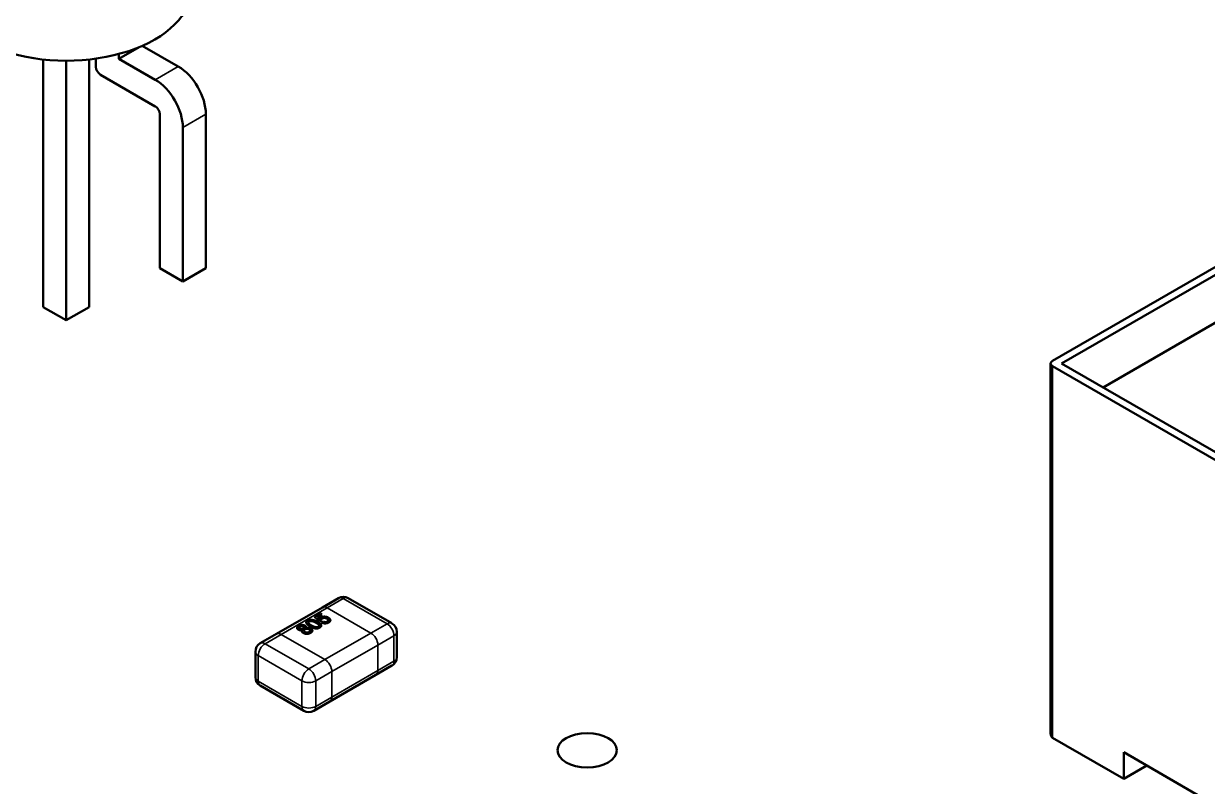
# Model space of a CAD drawing. Header units: millimetres. Extents: x -86 to 841, y -58 to 594.
# Drawn here: x 156.72 to 174.91, y 204.45 to 216.18 of the extents above; entities that cross this region are included whole.
import ezdxf

# ---------------------------------------------------------------- set-up
doc = ezdxf.new("R2010")
doc.units = ezdxf.units.MM
doc.layers.add('Visible (ISO)', color=7, linetype='Continuous', lineweight=50)
doc.layers.add('Visible Narrow (ISO)', color=7, linetype='Continuous', lineweight=35)

msp = doc.modelspace()

# ---------------------------------------------------------------- linework, layer by layer
at = {"layer": 'Visible (ISO)'}
for p, q in [((159.092, 215.521), (158.539, 215.84)), ((158.18, 215.639), (158.491, 215.819)), ((158.18, 215.639), (158.18, 215.714)), ((157.013, 215.628), (157.013, 211.822)), ((157.367, 211.618), (157.367, 215.609)), ((157.72, 211.822), (157.72, 215.628)), ((157.826, 215.642), (157.826, 215.517)), ((158.738, 215.317), (158.18, 215.639)), ((157.897, 215.394), (158.738, 214.908)), ((158.809, 214.786), (158.809, 212.418)), ((159.516, 212.418), (159.516, 214.786)), ((159.163, 212.214), (159.163, 214.582)), ((175.36, 212.627), (172.532, 210.994)), ((172.673, 210.954), (175.467, 212.566)), ((158.809, 212.418), (159.163, 212.214)), ((159.163, 212.214), (159.516, 212.418)), ((175.785, 212.015), (173.31, 210.586)), ((157.013, 211.822), (157.367, 211.618)), ((157.367, 211.618), (157.72, 211.822)), ((172.503, 210.954), (172.503, 205.262)), ((172.532, 210.913), (177.694, 207.933)), ((177.765, 208.014), (172.673, 210.954)), ((161.307, 207.202), (161.554, 207.345)), ((161.704, 207.345), (162.376, 206.957)), ((160.6, 206.794), (161.307, 207.202)), ((161.188, 207.057), (161.274, 207.106)), ((161.297, 207.093), (161.23, 207.054)), ((161.297, 207.091), (161.231, 207.053)), ((161.274, 207.106), (161.297, 207.093)), ((161.297, 207.093), (161.297, 207.091)), ((161.06, 206.969), (161.06, 206.968)), ((161.104, 206.987), (161.104, 206.985)), ((161.117, 206.912), (161.117, 206.91)), ((161.188, 207.057), (161.188, 207.055)), ((161.262, 206.992), (161.188, 207.057)), ((161.262, 206.99), (161.188, 207.055)), ((161.23, 207.054), (161.268, 207.022)), ((161.288, 207.004), (161.262, 206.992)), ((161.288, 207.002), (161.262, 206.99)), ((161.262, 206.992), (161.262, 206.99)), ((161.288, 207.004), (161.288, 207.002)), ((161.29, 206.922), (161.29, 206.92)), ((161.297, 206.969), (161.318, 206.984)), ((161.297, 206.969), (161.297, 206.968)), ((161.303, 207.031), (161.303, 207.03)), ((161.378, 207.03), (161.378, 207.028)), ((161.405, 206.972), (161.405, 206.971)), ((161.43, 207.005), (161.43, 207.003)), ((160.352, 206.651), (160.6, 206.794)), ((160.919, 206.888), (160.919, 206.886)), ((160.938, 206.862), (160.938, 206.86)), ((160.964, 206.906), (160.964, 206.904)), ((160.992, 206.838), (160.992, 206.836)), ((161.013, 206.811), (161.013, 206.809)), ((161.018, 206.907), (161.018, 206.905)), ((161.036, 206.864), (161.036, 206.862)), ((161.056, 206.9), (161.056, 206.899)), ((161.106, 206.864), (161.106, 206.862)), ((161.127, 206.812), (161.127, 206.81)), ((161.153, 206.846), (161.153, 206.844)), ((161.209, 206.879), (161.209, 206.878)), ((161.267, 206.893), (161.267, 206.891)), ((162.451, 206.827), (162.451, 206.435)), ((160.277, 206.521), (160.277, 206.129)), ((162.129, 206.163), (162.376, 206.306)), ((160.352, 205.999), (161.024, 205.612)), ((161.422, 205.754), (162.129, 206.163)), ((161.174, 205.612), (161.422, 205.754)), ((172.532, 205.197), (173.628, 204.564)), ((173.628, 204.973), (174.83, 204.279)), ((173.628, 204.973), (173.628, 204.564)), ((173.982, 204.769), (173.628, 204.564))]:
    msp.add_line(p, q, dxfattribs=at)
for centre, start, end in [((161.629, 207.215), 60, 120), ((162.301, 206.827), 360, 60), ((160.427, 206.521), 120, 180), ((162.301, 206.435), 300, 360), ((160.427, 206.129), 180, 240), ((161.099, 205.741), 240, 300)]:
    msp.add_arc(centre, 0.15, start, end, dxfattribs=at)
for centre, major_axis, start_param, end_param in [((157.367, 216.721), (-1.925, 0), 0, 3.141593), ((157.897, 215.476), (0.05, -0.0866), 3.926991, 5.497787), ((159.092, 215.031), (0.3, -0.52), 0.785398, 2.356194), ((158.738, 214.827), (-0.3, 0.52), 3.926991, 5.497787), ((158.738, 214.827), (0.05, -0.0866), 0.785398, 2.356194), ((172.603, 210.954), (-0.1, 0), 5.497787, 7.068584), ((172.603, 205.32), (0.071, 0.122), 2.356194, 3.141593)]:
    msp.add_ellipse(centre, major_axis=major_axis, ratio=0.57735, start_param=start_param, end_param=end_param, dxfattribs=at)
msp.add_ellipse((165.378, 205.005), major_axis=(-0.457, 0), ratio=0.57735, dxfattribs=at)
for points, knots in [([(160.938, 206.862), (160.936, 206.863), (160.933, 206.865), (160.929, 206.868), (160.926, 206.871), (160.923, 206.874), (160.921, 206.878), (160.92, 206.881), (160.919, 206.885), (160.919, 206.889), (160.919, 206.893), (160.921, 206.897), (160.923, 206.9), (160.925, 206.904), (160.929, 206.908), (160.933, 206.911), (160.937, 206.915), (160.941, 206.917), (160.943, 206.918)], [0, 0, 0, 0, 0.062131, 0.121966, 0.18057, 0.238576, 0.296, 0.354359, 0.413781, 0.475098, 0.53728, 0.598918, 0.661235, 0.724322, 0.789217, 0.856397, 0.926508, 1, 1, 1, 1]), ([(160.943, 206.918), (160.945, 206.919), (160.949, 206.921), (160.955, 206.924), (160.961, 206.926), (160.967, 206.928), (160.974, 206.93), (160.98, 206.931), (160.987, 206.931), (160.994, 206.932), (161, 206.932), (161.007, 206.931), (161.013, 206.93), (161.019, 206.929), (161.025, 206.928), (161.031, 206.926), (161.036, 206.924), (161.039, 206.922), (161.041, 206.921)], [0, 0, 0, 0, 0.073201, 0.142587, 0.209625, 0.274883, 0.337931, 0.400462, 0.462501, 0.525005, 0.586689, 0.646813, 0.705215, 0.762881, 0.820728, 0.879295, 0.938511, 1, 1, 1, 1]), ([(161.018, 206.907), (161.016, 206.908), (161.013, 206.91), (161.006, 206.912), (160.999, 206.913), (160.993, 206.914), (160.988, 206.913), (160.985, 206.913), (160.981, 206.912), (160.978, 206.912), (160.974, 206.911), (160.971, 206.909), (160.967, 206.908), (160.965, 206.907), (160.964, 206.906)], [0, 0, 0, 0, 0.123386, 0.241435, 0.357449, 0.476714, 0.53789, 0.59927, 0.660352, 0.723007, 0.787876, 0.85536, 0.925373, 1, 1, 1, 1]), ([(161.018, 206.905), (161.016, 206.906), (161.013, 206.908), (161.006, 206.91), (160.999, 206.912), (160.993, 206.912), (160.988, 206.912), (160.985, 206.911), (160.981, 206.911), (160.978, 206.91), (160.974, 206.909), (160.971, 206.908), (160.967, 206.906), (160.965, 206.905), (160.964, 206.904)], [0, 0, 0, 0, 0.123386, 0.241435, 0.357449, 0.476714, 0.53789, 0.59927, 0.660352, 0.723007, 0.787876, 0.85536, 0.925373, 1, 1, 1, 1]), ([(161.041, 206.921), (161.043, 206.92), (161.046, 206.917), (161.051, 206.913), (161.054, 206.909), (161.056, 206.905), (161.056, 206.9), (161.055, 206.895), (161.053, 206.89), (161.051, 206.887), (161.049, 206.885)], [0, 0, 0, 0, 0.124835, 0.244778, 0.360989, 0.477964, 0.596922, 0.721591, 0.855098, 1, 1, 1, 1]), ([(161.117, 206.912), (161.114, 206.914), (161.109, 206.916), (161.102, 206.921), (161.095, 206.925), (161.089, 206.93), (161.084, 206.934), (161.079, 206.938), (161.075, 206.942), (161.071, 206.946), (161.068, 206.95), (161.065, 206.953), (161.063, 206.957), (161.062, 206.961), (161.061, 206.964), (161.06, 206.968), (161.06, 206.971), (161.06, 206.974), (161.061, 206.978), (161.063, 206.981), (161.065, 206.984), (161.067, 206.987), (161.071, 206.99), (161.074, 206.993), (161.078, 206.996), (161.081, 206.998), (161.083, 206.999)], [0, 0, 0, 0, 0.063114, 0.123615, 0.180974, 0.235261, 0.287101, 0.336031, 0.382382, 0.426334, 0.468211, 0.50825, 0.546628, 0.58365, 0.618994, 0.653583, 0.687156, 0.720422, 0.75323, 0.78626, 0.819504, 0.853545, 0.888308, 0.923996, 0.96135, 1, 1, 1, 1]), ([(161.117, 206.91), (161.114, 206.912), (161.109, 206.915), (161.102, 206.919), (161.095, 206.924), (161.089, 206.928), (161.084, 206.932), (161.079, 206.936), (161.075, 206.94), (161.071, 206.944), (161.068, 206.948), (161.065, 206.952), (161.063, 206.955), (161.062, 206.959), (161.061, 206.962), (161.06, 206.965), (161.06, 206.967), (161.06, 206.968)], [0, 0, 0, 0, 0.0631145, 0.1236146, 0.1809737, 0.2352615, 0.2871007, 0.3360307, 0.3823823, 0.4263341, 0.4682107, 0.5082496, 0.5466283, 0.5836495, 0.6189943, 0.653583, 0.6721608, 0.6721608, 0.6721608, 0.6721608]), ([(161.083, 206.999), (161.085, 207), (161.09, 207.003), (161.098, 207.006), (161.106, 207.008), (161.114, 207.01), (161.123, 207.012), (161.132, 207.012), (161.141, 207.012), (161.149, 207.011), (161.158, 207.009), (161.167, 207.007), (161.177, 207.005), (161.185, 207.002), (161.192, 207), (161.197, 206.998), (161.202, 206.995), (161.208, 206.992), (161.214, 206.99), (161.22, 206.986), (161.227, 206.983), (161.231, 206.98), (161.233, 206.979)], [0, 0, 0, 0, 0.056724, 0.111437, 0.164368, 0.216435, 0.267641, 0.31736, 0.367473, 0.41821, 0.471404, 0.527966, 0.588061, 0.652134, 0.686345, 0.723264, 0.76261, 0.804739, 0.84943, 0.896711, 0.94689, 1, 1, 1, 1]), ([(161.104, 206.987), (161.102, 206.986), (161.1, 206.984), (161.097, 206.982), (161.095, 206.98), (161.093, 206.977), (161.092, 206.974), (161.091, 206.971), (161.091, 206.968), (161.092, 206.966), (161.092, 206.965)], [0, 0, 0, 0, 0.127665, 0.251739, 0.372753, 0.492147, 0.61407, 0.737197, 0.865607, 1, 1, 1, 1]), ([(161.104, 206.985), (161.102, 206.984), (161.1, 206.983), (161.097, 206.98), (161.095, 206.978), (161.093, 206.975), (161.092, 206.973), (161.091, 206.97), (161.091, 206.969), (161.091, 206.969)], [0, 0, 0, 0, 0.1276648, 0.2517386, 0.3727533, 0.4921468, 0.6140696, 0.7371973, 0.7722244, 0.7722244, 0.7722244, 0.7722244]), ([(161.092, 206.965), (161.092, 206.964), (161.094, 206.961), (161.097, 206.957), (161.101, 206.952), (161.107, 206.948), (161.113, 206.942), (161.121, 206.937), (161.13, 206.931), (161.137, 206.927), (161.14, 206.925)], [0, 0, 0, 0, 0.083888, 0.177154, 0.282514, 0.3994, 0.529491, 0.672802, 0.829536, 1, 1, 1, 1]), ([(161.21, 206.966), (161.206, 206.968), (161.2, 206.972), (161.19, 206.977), (161.181, 206.981), (161.172, 206.985), (161.164, 206.988), (161.157, 206.99), (161.15, 206.992), (161.143, 206.993), (161.137, 206.994), (161.132, 206.994), (161.126, 206.993), (161.121, 206.993), (161.116, 206.992), (161.112, 206.99), (161.107, 206.989), (161.105, 206.987), (161.104, 206.987)], [0, 0, 0, 0, 0.115629, 0.221541, 0.317048, 0.403151, 0.480181, 0.547649, 0.607036, 0.658652, 0.705723, 0.749804, 0.792587, 0.833874, 0.874768, 0.915223, 0.956881, 1, 1, 1, 1]), ([(161.21, 206.964), (161.206, 206.966), (161.2, 206.97), (161.19, 206.975), (161.181, 206.979), (161.172, 206.983), (161.164, 206.986), (161.157, 206.989), (161.15, 206.99), (161.143, 206.991), (161.137, 206.992), (161.132, 206.992), (161.126, 206.992), (161.121, 206.991), (161.116, 206.99), (161.112, 206.989), (161.107, 206.987), (161.105, 206.986), (161.104, 206.985)], [0, 0, 0, 0, 0.115629, 0.221541, 0.317048, 0.403151, 0.480181, 0.547649, 0.607036, 0.658652, 0.705723, 0.749804, 0.792587, 0.833874, 0.874768, 0.915223, 0.956881, 1, 1, 1, 1]), ([(161.209, 206.879), (161.205, 206.88), (161.198, 206.88), (161.187, 206.883), (161.176, 206.885), (161.165, 206.889), (161.153, 206.894), (161.141, 206.899), (161.129, 206.905), (161.121, 206.91), (161.117, 206.912)], [0, 0, 0, 0, 0.097421, 0.200886, 0.311172, 0.429798, 0.55774, 0.694715, 0.84213, 1, 1, 1, 1]), ([(161.209, 206.878), (161.205, 206.878), (161.198, 206.879), (161.187, 206.881), (161.176, 206.884), (161.165, 206.888), (161.153, 206.892), (161.141, 206.897), (161.129, 206.904), (161.121, 206.908), (161.117, 206.91)], [0, 0, 0, 0, 0.097421, 0.200886, 0.311172, 0.429798, 0.55774, 0.694715, 0.84213, 1, 1, 1, 1]), ([(161.14, 206.925), (161.143, 206.923), (161.15, 206.92), (161.16, 206.914), (161.17, 206.91), (161.178, 206.906), (161.186, 206.903), (161.194, 206.901), (161.201, 206.899), (161.207, 206.898), (161.213, 206.898), (161.219, 206.898), (161.224, 206.898), (161.229, 206.899), (161.234, 206.9), (161.238, 206.901), (161.242, 206.903), (161.245, 206.904), (161.246, 206.905)], [0, 0, 0, 0, 0.118406, 0.226654, 0.324092, 0.411705, 0.489026, 0.556909, 0.616233, 0.667349, 0.713512, 0.757697, 0.799493, 0.839976, 0.879886, 0.919149, 0.959227, 1, 1, 1, 1]), ([(161.246, 206.905), (161.247, 206.905), (161.249, 206.907), (161.252, 206.909), (161.254, 206.912), (161.256, 206.914), (161.257, 206.917), (161.258, 206.92), (161.258, 206.924), (161.257, 206.927), (161.256, 206.931), (161.253, 206.935), (161.249, 206.939), (161.243, 206.944), (161.237, 206.949), (161.229, 206.954), (161.22, 206.96), (161.213, 206.964), (161.21, 206.966)], [0, 0, 0, 0, 0.040782, 0.08087, 0.120268, 0.160187, 0.20046, 0.242265, 0.286459, 0.332952, 0.384431, 0.443389, 0.511681, 0.58902, 0.676245, 0.773705, 0.881568, 1, 1, 1, 1]), ([(161.258, 206.921), (161.258, 206.921), (161.258, 206.923), (161.257, 206.925), (161.256, 206.929), (161.253, 206.933), (161.249, 206.937), (161.243, 206.942), (161.237, 206.947), (161.229, 206.952), (161.22, 206.958), (161.213, 206.962), (161.21, 206.964)], [0.2756097, 0.2756097, 0.2756097, 0.2756097, 0.2864593, 0.3329521, 0.3844305, 0.4433891, 0.5116815, 0.58902, 0.6762452, 0.7737052, 0.8815678, 1, 1, 1, 1]), ([(161.233, 206.979), (161.236, 206.978), (161.241, 206.975), (161.248, 206.97), (161.254, 206.966), (161.26, 206.962), (161.266, 206.958), (161.27, 206.954), (161.275, 206.95), (161.278, 206.946), (161.282, 206.942), (161.284, 206.938), (161.286, 206.934), (161.288, 206.931), (161.289, 206.927), (161.29, 206.924), (161.29, 206.92), (161.289, 206.917), (161.288, 206.914), (161.287, 206.911), (161.285, 206.907), (161.282, 206.904), (161.279, 206.901), (161.276, 206.898), (161.271, 206.895), (161.268, 206.893), (161.267, 206.893)], [0, 0, 0, 0, 0.062874, 0.122837, 0.179657, 0.23396, 0.285595, 0.334513, 0.380905, 0.424895, 0.466529, 0.506488, 0.545032, 0.581831, 0.617448, 0.652067, 0.68588, 0.719175, 0.752182, 0.78524, 0.818656, 0.852548, 0.887626, 0.923635, 0.961022, 1, 1, 1, 1]), ([(161.29, 206.92), (161.29, 206.92), (161.29, 206.918), (161.289, 206.915), (161.288, 206.912), (161.287, 206.909), (161.285, 206.906), (161.282, 206.903), (161.279, 206.9), (161.276, 206.897), (161.271, 206.894), (161.268, 206.892), (161.267, 206.891)], [0.6734257, 0.6734257, 0.6734257, 0.6734257, 0.6858797, 0.7191746, 0.7521816, 0.7852402, 0.8186564, 0.8525477, 0.8876263, 0.9236351, 0.9610218, 1, 1, 1, 1]), ([(161.268, 207.022), (161.268, 207.023), (161.269, 207.025), (161.27, 207.029), (161.272, 207.033), (161.274, 207.036), (161.277, 207.039), (161.28, 207.042), (161.284, 207.045), (161.287, 207.046), (161.288, 207.047)], [0, 0, 0, 0, 0.136729, 0.268515, 0.395529, 0.52, 0.640496, 0.761236, 0.880107, 1, 1, 1, 1]), ([(161.303, 207.031), (161.301, 207.03), (161.297, 207.028), (161.293, 207.025), (161.29, 207.022), (161.288, 207.018), (161.287, 207.015), (161.286, 207.011), (161.287, 207.008), (161.287, 207.005), (161.288, 207.004)], [0, 0, 0, 0, 0.14786, 0.283561, 0.412369, 0.534236, 0.652692, 0.768663, 0.883652, 1, 1, 1, 1]), ([(161.303, 207.03), (161.301, 207.029), (161.297, 207.027), (161.293, 207.023), (161.29, 207.02), (161.288, 207.016), (161.287, 207.013), (161.287, 207.011), (161.287, 207.009)], [0, 0, 0, 0, 0.1478596, 0.2835613, 0.4123694, 0.5342364, 0.6526916, 0.7662321, 0.7662321, 0.7662321, 0.7662321]), ([(161.288, 207.047), (161.29, 207.048), (161.294, 207.05), (161.3, 207.053), (161.306, 207.055), (161.313, 207.057), (161.32, 207.058), (161.327, 207.059), (161.335, 207.06), (161.342, 207.06), (161.35, 207.059), (161.358, 207.059), (161.365, 207.057), (161.373, 207.056), (161.38, 207.053), (161.387, 207.051), (161.394, 207.048), (161.398, 207.045), (161.4, 207.044)], [0, 0, 0, 0, 0.061997, 0.122088, 0.181375, 0.239508, 0.297836, 0.35688, 0.417282, 0.47964, 0.5425, 0.604962, 0.666991, 0.730216, 0.794173, 0.860458, 0.928578, 1, 1, 1, 1]), ([(161.405, 206.972), (161.403, 206.971), (161.399, 206.969), (161.393, 206.966), (161.386, 206.964), (161.38, 206.962), (161.373, 206.96), (161.366, 206.959), (161.359, 206.958), (161.352, 206.958), (161.344, 206.958), (161.337, 206.958), (161.33, 206.959), (161.323, 206.96), (161.316, 206.962), (161.31, 206.964), (161.303, 206.966), (161.299, 206.968), (161.297, 206.969)], [0, 0, 0, 0, 0.069298, 0.135561, 0.199671, 0.261716, 0.322662, 0.382907, 0.443032, 0.503501, 0.563724, 0.62398, 0.683629, 0.743848, 0.805192, 0.867649, 0.932778, 1, 1, 1, 1]), ([(161.405, 206.971), (161.403, 206.969), (161.399, 206.967), (161.393, 206.964), (161.386, 206.962), (161.38, 206.96), (161.373, 206.958), (161.366, 206.957), (161.359, 206.956), (161.352, 206.956), (161.344, 206.956), (161.337, 206.956), (161.33, 206.957), (161.323, 206.959), (161.316, 206.96), (161.31, 206.962), (161.303, 206.965), (161.299, 206.967), (161.297, 206.968)], [0, 0, 0, 0, 0.069298, 0.135561, 0.199671, 0.261716, 0.322662, 0.382907, 0.443032, 0.503501, 0.563724, 0.62398, 0.683629, 0.743848, 0.805192, 0.867649, 0.932778, 1, 1, 1, 1]), ([(161.378, 207.03), (161.377, 207.031), (161.374, 207.032), (161.369, 207.035), (161.364, 207.036), (161.36, 207.038), (161.355, 207.039), (161.35, 207.04), (161.345, 207.041), (161.34, 207.041), (161.335, 207.041), (161.33, 207.041), (161.326, 207.04), (161.321, 207.039), (161.316, 207.038), (161.311, 207.036), (161.307, 207.034), (161.304, 207.032), (161.303, 207.031)], [0, 0, 0, 0, 0.072866, 0.141887, 0.207453, 0.270438, 0.331641, 0.390108, 0.448069, 0.505503, 0.562488, 0.619084, 0.676416, 0.735452, 0.796241, 0.860406, 0.928305, 1, 1, 1, 1]), ([(161.378, 207.028), (161.377, 207.029), (161.374, 207.031), (161.369, 207.033), (161.364, 207.035), (161.36, 207.036), (161.355, 207.038), (161.35, 207.039), (161.345, 207.039), (161.34, 207.04), (161.335, 207.04), (161.33, 207.039), (161.326, 207.039), (161.321, 207.038), (161.316, 207.036), (161.311, 207.034), (161.307, 207.032), (161.304, 207.031), (161.303, 207.03)], [0, 0, 0, 0, 0.072866, 0.141887, 0.207453, 0.270438, 0.331641, 0.390108, 0.448069, 0.505503, 0.562488, 0.619084, 0.676416, 0.735452, 0.796241, 0.860406, 0.928305, 1, 1, 1, 1]), ([(161.318, 206.984), (161.32, 206.983), (161.323, 206.982), (161.327, 206.98), (161.332, 206.979), (161.336, 206.978), (161.34, 206.977), (161.345, 206.977), (161.349, 206.976), (161.353, 206.976), (161.357, 206.976), (161.361, 206.977), (161.365, 206.977), (161.369, 206.978), (161.373, 206.979), (161.377, 206.981), (161.38, 206.982), (161.383, 206.984), (161.384, 206.984)], [0, 0, 0, 0, 0.077361, 0.15048, 0.219977, 0.286681, 0.349678, 0.41068, 0.469427, 0.526756, 0.583142, 0.638824, 0.695263, 0.752696, 0.810849, 0.871356, 0.934436, 1, 1, 1, 1]), ([(161.384, 206.984), (161.385, 206.985), (161.388, 206.987), (161.391, 206.989), (161.394, 206.992), (161.396, 206.995), (161.398, 206.998), (161.399, 207.001), (161.399, 207.003), (161.399, 207.007), (161.398, 207.01), (161.397, 207.013), (161.395, 207.016), (161.393, 207.019), (161.39, 207.021), (161.387, 207.024), (161.383, 207.027), (161.38, 207.029), (161.378, 207.03)], [0, 0, 0, 0, 0.065801, 0.128677, 0.188676, 0.247598, 0.304849, 0.361786, 0.419523, 0.478682, 0.53877, 0.598799, 0.660184, 0.722952, 0.787993, 0.855404, 0.926153, 1, 1, 1, 1]), ([(161.399, 207.003), (161.399, 207.004), (161.399, 207.005), (161.398, 207.008), (161.397, 207.011), (161.395, 207.014), (161.393, 207.017), (161.39, 207.02), (161.387, 207.023), (161.383, 207.026), (161.38, 207.027), (161.378, 207.028)], [0.4480643, 0.4480643, 0.4480643, 0.4480643, 0.4786818, 0.5387695, 0.5987991, 0.6601843, 0.7229515, 0.7879927, 0.8554038, 0.9261531, 1, 1, 1, 1]), ([(161.4, 207.044), (161.402, 207.043), (161.406, 207.041), (161.411, 207.037), (161.416, 207.033), (161.42, 207.029), (161.423, 207.025), (161.426, 207.02), (161.428, 207.016), (161.428, 207.013), (161.429, 207.012)], [0, 0, 0, 0, 0.132462, 0.26165, 0.387547, 0.510782, 0.632675, 0.75466, 0.876523, 1, 1, 1, 1]), ([(161.429, 207.012), (161.429, 207.01), (161.43, 207.006), (161.429, 207.001), (161.428, 206.995), (161.425, 206.99), (161.422, 206.986), (161.417, 206.981), (161.412, 206.976), (161.407, 206.974), (161.405, 206.972)], [0, 0, 0, 0, 0.127893, 0.251579, 0.372793, 0.492778, 0.61359, 0.737809, 0.86618, 1, 1, 1, 1]), ([(161.43, 207.003), (161.43, 207.002), (161.429, 206.999), (161.428, 206.994), (161.425, 206.989), (161.422, 206.984), (161.417, 206.979), (161.412, 206.975), (161.407, 206.972), (161.405, 206.971)], [0.1556629, 0.1556629, 0.1556629, 0.1556629, 0.2515785, 0.3727928, 0.4927777, 0.6135901, 0.7378086, 0.8661799, 1, 1, 1, 1]), ([(160.938, 206.86), (160.936, 206.861), (160.933, 206.863), (160.929, 206.866), (160.926, 206.869), (160.923, 206.873), (160.921, 206.876), (160.92, 206.88), (160.919, 206.883), (160.919, 206.885), (160.919, 206.886)], [0, 0, 0, 0, 0.0621314, 0.1219658, 0.1805702, 0.238576, 0.2960002, 0.354359, 0.4137812, 0.4534439, 0.4534439, 0.4534439, 0.4534439]), ([(161.001, 206.857), (160.998, 206.856), (160.992, 206.855), (160.983, 206.853), (160.975, 206.853), (160.966, 206.853), (160.959, 206.854), (160.951, 206.856), (160.944, 206.859), (160.94, 206.861), (160.938, 206.862)], [0, 0, 0, 0, 0.145359, 0.278702, 0.403602, 0.521669, 0.637521, 0.753704, 0.873213, 1, 1, 1, 1]), ([(160.999, 206.855), (160.997, 206.854), (160.992, 206.853), (160.983, 206.852), (160.975, 206.851), (160.966, 206.851), (160.959, 206.853), (160.951, 206.854), (160.944, 206.857), (160.94, 206.859), (160.938, 206.86)], [0.0321177, 0.0321177, 0.0321177, 0.0321177, 0.1453592, 0.2787018, 0.4036022, 0.5216688, 0.6375207, 0.7537042, 0.8732128, 1, 1, 1, 1]), ([(160.964, 206.906), (160.963, 206.905), (160.961, 206.904), (160.958, 206.902), (160.956, 206.9), (160.954, 206.898), (160.953, 206.896), (160.952, 206.894), (160.951, 206.892), (160.951, 206.889), (160.951, 206.886), (160.953, 206.882), (160.956, 206.878), (160.96, 206.876), (160.961, 206.875)], [0, 0, 0, 0, 0.076236, 0.148618, 0.218239, 0.284252, 0.348258, 0.410656, 0.472862, 0.534195, 0.653476, 0.767767, 0.881713, 1, 1, 1, 1]), ([(160.964, 206.904), (160.963, 206.904), (160.961, 206.903), (160.958, 206.901), (160.956, 206.899), (160.954, 206.897), (160.953, 206.895), (160.952, 206.892), (160.951, 206.891), (160.951, 206.889), (160.951, 206.889)], [0, 0, 0, 0, 0.0762359, 0.1486181, 0.2182394, 0.2842517, 0.3482575, 0.4106562, 0.4728624, 0.5137338, 0.5137338, 0.5137338, 0.5137338]), ([(160.961, 206.875), (160.963, 206.874), (160.967, 206.872), (160.973, 206.87), (160.98, 206.869), (160.986, 206.869), (160.991, 206.869), (160.995, 206.869), (160.998, 206.87), (161.002, 206.871), (161.005, 206.872), (161.009, 206.873), (161.012, 206.875), (161.014, 206.876), (161.016, 206.877)], [0, 0, 0, 0, 0.127394, 0.246182, 0.361268, 0.47714, 0.536327, 0.595672, 0.656619, 0.718836, 0.783582, 0.851588, 0.923927, 1, 1, 1, 1]), ([(161.013, 206.811), (161.012, 206.811), (161.009, 206.813), (161.005, 206.816), (161.002, 206.818), (160.999, 206.821), (160.997, 206.824), (160.995, 206.827), (160.993, 206.83), (160.992, 206.833), (160.992, 206.836), (160.992, 206.839), (160.992, 206.842), (160.993, 206.845), (160.994, 206.848), (160.996, 206.851), (160.999, 206.854), (161, 206.856), (161.001, 206.857)], [0, 0, 0, 0, 0.069834, 0.137027, 0.201482, 0.26454, 0.325973, 0.386386, 0.445761, 0.505612, 0.565114, 0.62475, 0.684179, 0.744219, 0.805179, 0.868395, 0.933204, 1, 1, 1, 1]), ([(161.013, 206.809), (161.012, 206.81), (161.009, 206.811), (161.005, 206.814), (161.002, 206.817), (160.999, 206.82), (160.997, 206.822), (160.995, 206.825), (160.993, 206.828), (160.992, 206.831), (160.992, 206.834), (160.992, 206.835), (160.992, 206.836)], [0, 0, 0, 0, 0.0698341, 0.1370265, 0.2014823, 0.2645399, 0.3259726, 0.3863863, 0.4457608, 0.5056119, 0.5651144, 0.5995897, 0.5995897, 0.5995897, 0.5995897]), ([(161.127, 206.812), (161.125, 206.811), (161.121, 206.808), (161.114, 206.805), (161.107, 206.803), (161.1, 206.801), (161.092, 206.799), (161.085, 206.798), (161.077, 206.797), (161.069, 206.797), (161.061, 206.797), (161.053, 206.798), (161.046, 206.799), (161.039, 206.8), (161.032, 206.802), (161.025, 206.804), (161.019, 206.807), (161.015, 206.809), (161.013, 206.811)], [0, 0, 0, 0, 0.070442, 0.138089, 0.203178, 0.266139, 0.327929, 0.38919, 0.450254, 0.512347, 0.573843, 0.633933, 0.69346, 0.752479, 0.812386, 0.87307, 0.935184, 1, 1, 1, 1]), ([(161.127, 206.81), (161.125, 206.809), (161.121, 206.807), (161.114, 206.804), (161.107, 206.801), (161.1, 206.799), (161.092, 206.797), (161.085, 206.796), (161.077, 206.795), (161.069, 206.795), (161.061, 206.795), (161.053, 206.796), (161.046, 206.797), (161.039, 206.798), (161.032, 206.8), (161.025, 206.803), (161.019, 206.806), (161.015, 206.808), (161.013, 206.809)], [0, 0, 0, 0, 0.070442, 0.138089, 0.203178, 0.266139, 0.327929, 0.38919, 0.450254, 0.512347, 0.573843, 0.633933, 0.69346, 0.752479, 0.812386, 0.87307, 0.935184, 1, 1, 1, 1]), ([(161.016, 206.877), (161.017, 206.877), (161.019, 206.878), (161.021, 206.88), (161.024, 206.882), (161.026, 206.884), (161.027, 206.886), (161.028, 206.888), (161.029, 206.891), (161.029, 206.893), (161.028, 206.897), (161.026, 206.9), (161.023, 206.904), (161.02, 206.906), (161.018, 206.907)], [0, 0, 0, 0, 0.076843, 0.149839, 0.218379, 0.284997, 0.347658, 0.409847, 0.469936, 0.53042, 0.648752, 0.763775, 0.878749, 1, 1, 1, 1]), ([(161.029, 206.892), (161.029, 206.893), (161.028, 206.895), (161.026, 206.899), (161.023, 206.902), (161.02, 206.904), (161.018, 206.905)], [0.5524934, 0.5524934, 0.5524934, 0.5524934, 0.6487517, 0.7637749, 0.8787495, 1, 1, 1, 1]), ([(161.036, 206.864), (161.034, 206.863), (161.032, 206.862), (161.029, 206.859), (161.026, 206.857), (161.024, 206.854), (161.022, 206.852), (161.021, 206.849), (161.02, 206.846), (161.02, 206.844), (161.021, 206.841), (161.022, 206.838), (161.023, 206.836), (161.025, 206.833), (161.027, 206.831), (161.029, 206.829), (161.032, 206.826), (161.035, 206.825), (161.036, 206.824)], [0, 0, 0, 0, 0.070952, 0.139089, 0.20356, 0.266424, 0.327517, 0.387861, 0.447899, 0.508819, 0.569482, 0.629036, 0.688378, 0.748068, 0.80863, 0.870231, 0.933683, 1, 1, 1, 1]), ([(161.036, 206.862), (161.034, 206.862), (161.032, 206.86), (161.029, 206.858), (161.026, 206.855), (161.024, 206.853), (161.022, 206.85), (161.021, 206.848), (161.021, 206.845), (161.02, 206.844), (161.02, 206.844)], [0, 0, 0, 0, 0.0709525, 0.1390889, 0.2035598, 0.2664238, 0.3275166, 0.3878609, 0.4478988, 0.4682622, 0.4682622, 0.4682622, 0.4682622]), ([(161.106, 206.864), (161.105, 206.865), (161.103, 206.866), (161.099, 206.868), (161.094, 206.87), (161.09, 206.871), (161.086, 206.872), (161.081, 206.873), (161.076, 206.873), (161.072, 206.873), (161.067, 206.873), (161.062, 206.873), (161.057, 206.872), (161.053, 206.871), (161.048, 206.87), (161.044, 206.868), (161.04, 206.866), (161.037, 206.865), (161.036, 206.864)], [0, 0, 0, 0, 0.066616, 0.130424, 0.192671, 0.252969, 0.31288, 0.3722, 0.431927, 0.492422, 0.552771, 0.613262, 0.673556, 0.73432, 0.796858, 0.861769, 0.928863, 1, 1, 1, 1]), ([(161.106, 206.862), (161.105, 206.863), (161.103, 206.865), (161.099, 206.866), (161.094, 206.868), (161.09, 206.869), (161.086, 206.87), (161.081, 206.871), (161.076, 206.871), (161.072, 206.872), (161.067, 206.872), (161.062, 206.871), (161.057, 206.87), (161.053, 206.869), (161.048, 206.868), (161.044, 206.867), (161.04, 206.865), (161.037, 206.863), (161.036, 206.862)], [0, 0, 0, 0, 0.066616, 0.130424, 0.192671, 0.252969, 0.31288, 0.3722, 0.431927, 0.492422, 0.552771, 0.613262, 0.673556, 0.73432, 0.796858, 0.861769, 0.928863, 1, 1, 1, 1]), ([(161.036, 206.824), (161.037, 206.823), (161.041, 206.822), (161.046, 206.82), (161.051, 206.818), (161.057, 206.816), (161.063, 206.815), (161.07, 206.815), (161.076, 206.815), (161.083, 206.816), (161.09, 206.817), (161.096, 206.819), (161.101, 206.821), (161.105, 206.823), (161.106, 206.824)], [0, 0, 0, 0, 0.079823, 0.159857, 0.239733, 0.321365, 0.402584, 0.483266, 0.566017, 0.653071, 0.741856, 0.828591, 0.914281, 1, 1, 1, 1]), ([(161.049, 206.885), (161.051, 206.885), (161.055, 206.886), (161.06, 206.887), (161.066, 206.888), (161.071, 206.889), (161.077, 206.89), (161.082, 206.89), (161.087, 206.89), (161.092, 206.889), (161.098, 206.889), (161.103, 206.888), (161.107, 206.887), (161.112, 206.885), (161.117, 206.884), (161.121, 206.882), (161.126, 206.88), (161.129, 206.878), (161.13, 206.877)], [0, 0, 0, 0, 0.069013, 0.135236, 0.199611, 0.262419, 0.323723, 0.383765, 0.443773, 0.503795, 0.563823, 0.623484, 0.683469, 0.743591, 0.805727, 0.868616, 0.933278, 1, 1, 1, 1]), ([(161.056, 206.899), (161.056, 206.899), (161.056, 206.897), (161.055, 206.893), (161.054, 206.889), (161.052, 206.886), (161.051, 206.885)], [0.5857582, 0.5857582, 0.5857582, 0.5857582, 0.5969221, 0.7215908, 0.8550979, 0.9429405, 0.9429405, 0.9429405, 0.9429405]), ([(161.106, 206.824), (161.108, 206.825), (161.11, 206.826), (161.113, 206.829), (161.116, 206.831), (161.118, 206.834), (161.12, 206.836), (161.121, 206.839), (161.122, 206.842), (161.122, 206.844), (161.122, 206.847), (161.121, 206.85), (161.12, 206.852), (161.118, 206.855), (161.116, 206.857), (161.113, 206.86), (161.11, 206.862), (161.108, 206.863), (161.106, 206.864)], [0, 0, 0, 0, 0.071837, 0.139558, 0.204923, 0.267827, 0.328547, 0.388755, 0.44803, 0.508601, 0.569321, 0.628512, 0.687493, 0.747078, 0.807703, 0.86971, 0.933428, 1, 1, 1, 1]), ([(161.122, 206.843), (161.122, 206.844), (161.122, 206.846), (161.121, 206.848), (161.12, 206.851), (161.118, 206.853), (161.116, 206.856), (161.113, 206.858), (161.11, 206.86), (161.108, 206.862), (161.106, 206.862)], [0.5136984, 0.5136984, 0.5136984, 0.5136984, 0.5693213, 0.6285119, 0.6874933, 0.7470783, 0.8077025, 0.8697098, 0.9334283, 1, 1, 1, 1]), ([(161.13, 206.877), (161.132, 206.876), (161.136, 206.874), (161.14, 206.87), (161.144, 206.867), (161.148, 206.863), (161.15, 206.859), (161.152, 206.854), (161.153, 206.85), (161.153, 206.845), (161.153, 206.841), (161.152, 206.836), (161.15, 206.832), (161.147, 206.828), (161.143, 206.824), (161.139, 206.82), (161.133, 206.816), (161.129, 206.813), (161.127, 206.812)], [0, 0, 0, 0, 0.0636, 0.125297, 0.185569, 0.244698, 0.303717, 0.36292, 0.4233, 0.485177, 0.547083, 0.608525, 0.669965, 0.732299, 0.79565, 0.861055, 0.929122, 1, 1, 1, 1]), ([(161.153, 206.844), (161.153, 206.844), (161.153, 206.842), (161.153, 206.839), (161.152, 206.835), (161.15, 206.83), (161.147, 206.826), (161.143, 206.822), (161.139, 206.818), (161.133, 206.814), (161.129, 206.812), (161.127, 206.81)], [0.4831903, 0.4831903, 0.4831903, 0.4831903, 0.4851773, 0.5470834, 0.6085248, 0.6699649, 0.7322994, 0.7956503, 0.8610555, 0.9291221, 1, 1, 1, 1]), ([(161.267, 206.893), (161.265, 206.891), (161.26, 206.889), (161.254, 206.886), (161.247, 206.884), (161.239, 206.882), (161.232, 206.88), (161.224, 206.879), (161.217, 206.879), (161.211, 206.879), (161.209, 206.879)], [0, 0, 0, 0, 0.137903, 0.268873, 0.395178, 0.517089, 0.636743, 0.756222, 0.876628, 1, 1, 1, 1]), ([(161.267, 206.891), (161.265, 206.89), (161.26, 206.887), (161.254, 206.884), (161.247, 206.882), (161.239, 206.88), (161.232, 206.879), (161.224, 206.878), (161.217, 206.877), (161.211, 206.878), (161.209, 206.878)], [0, 0, 0, 0, 0.137903, 0.268873, 0.395178, 0.517089, 0.636743, 0.756222, 0.876628, 1, 1, 1, 1])]:
    msp.add_open_spline(points, degree=3, knots=knots, dxfattribs=at)
at = {"layer": 'Visible Narrow (ISO)'}
for p, q in [((158.738, 215.317), (159.092, 215.521)), ((159.516, 214.786), (159.163, 214.582)), ((172.532, 210.913), (172.532, 205.197)), ((161.629, 207.338), (161.382, 207.195)), ((162.301, 206.95), (161.629, 207.338)), ((161.382, 207.195), (160.675, 206.787)), ((161.382, 207.195), (162.054, 206.807)), ((161.21, 206.966), (161.21, 206.964)), ((162.054, 206.807), (162.301, 206.95)), ((160.675, 206.787), (160.427, 206.644)), ((161.347, 206.399), (160.675, 206.787)), ((161.347, 206.399), (162.054, 206.807)), ((162.407, 206.766), (162.16, 206.623)), ((162.407, 206.374), (162.407, 206.766)), ((160.427, 206.644), (161.099, 206.256)), ((162.16, 206.623), (161.453, 206.215)), ((162.16, 206.231), (162.16, 206.623)), ((160.993, 206.072), (160.321, 206.46)), ((160.321, 206.46), (160.321, 206.068)), ((161.099, 206.256), (161.347, 206.399)), ((162.16, 206.231), (162.407, 206.374)), ((161.453, 206.215), (161.205, 206.072)), ((161.453, 205.823), (162.16, 206.231)), ((161.453, 206.215), (161.453, 205.823)), ((160.321, 206.068), (160.993, 205.68)), ((160.993, 205.68), (160.993, 206.072)), ((161.205, 206.072), (161.205, 205.68)), ((161.205, 205.68), (161.453, 205.823))]:
    msp.add_line(p, q, dxfattribs=at)
for centre, major_axis, start_param, end_param in [((161.629, 207.215), (-0.075, 0.13), 5.497787, 6.283185), ((161.629, 207.215), (0.075, 0.13), 0, 0.785398), ((161.382, 207.072), (-0.075, 0.13), 5.497787, 6.283185), ((162.301, 206.827), (0.075, 0.13), 0, 0.785398), ((162.301, 206.827), (-0.075, 0.13), 3.926991, 5.497787), ((160.675, 206.664), (-0.075, 0.13), 5.497787, 6.283185), ((162.054, 206.685), (0.075, -0.13), 0.785398, 2.356194), ((162.301, 206.827), (0.15, 0), 5.497787, 6.283185), ((160.427, 206.521), (0.075, 0.13), 0.785398, 2.356195), ((160.427, 206.521), (-0.075, 0.13), 5.497787, 6.283185), ((160.427, 206.521), (-0.15, 0), 0, 0.785398), ((161.347, 206.276), (-0.075, 0.13), 3.926991, 5.497787), ((162.301, 206.435), (0.075, -0.13), 0, 0.785398), ((162.301, 206.435), (0.15, 0), 5.497787, 6.283185), ((161.099, 206.133), (0.075, 0.13), 0.785398, 2.356195), ((161.099, 206.133), (-0.075, 0.13), 3.926991, 5.497787), ((162.054, 206.293), (0.075, -0.13), 0, 0.785398), ((160.427, 206.129), (-0.15, 0), 0, 0.785398), ((160.427, 206.129), (-0.075, -0.13), 5.497787, 6.283185), ((161.099, 206.133), (0.15, 0), 3.926991, 5.497787), ((161.347, 205.884), (0.075, -0.13), 0, 0.785398), ((161.099, 205.741), (-0.15, 0), 0.785398, 2.356195), ((161.099, 205.741), (-0.075, -0.13), 5.497787, 6.283185), ((161.099, 205.741), (0.075, -0.13), 0, 0.785398)]:
    msp.add_ellipse(centre, major_axis=major_axis, ratio=0.57735, start_param=start_param, end_param=end_param, dxfattribs=at)

doc.saveas('drawing.dxf')
